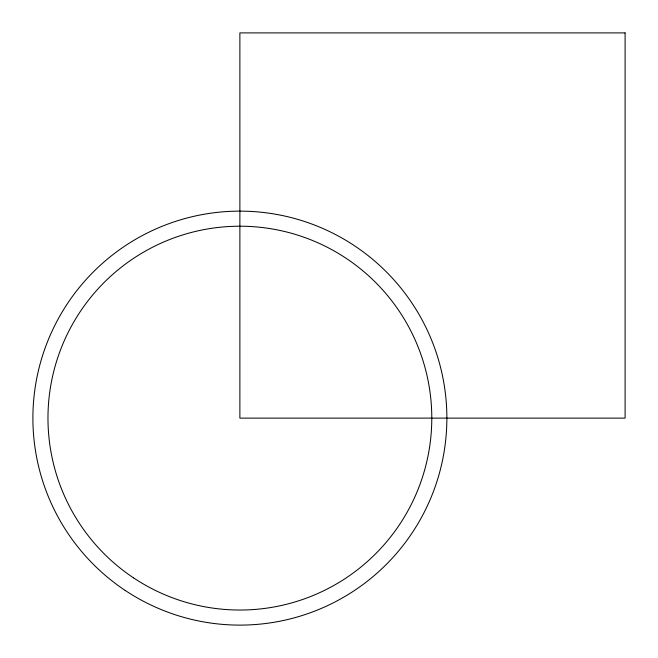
<?xml version="1.0" encoding="UTF-8"?>
<svg xmlns="http://www.w3.org/2000/svg" width="658" height="658" viewBox="0 0 658 658"><rect width="100%" height="100%" fill="white"/><g stroke="black" fill="none" stroke-linecap="round" stroke-linejoin="round"><path stroke-width="0.99" d="M625.1 32.9L239.882 32.9L239.882 418.118L625.1 418.118L625.1 32.9M125.16 590.407A206.982 206.982 0 0 0 446.445 431.327A206.982 206.982 0 0 0 148.034 232.628A206.982 206.982 0 0 0 125.16 590.407M133.525 577.856A191.897 191.897 0 0 0 431.393 430.365A191.897 191.897 0 0 0 154.72 246.15A191.897 191.897 0 0 0 133.525 577.856"/></g></svg>
